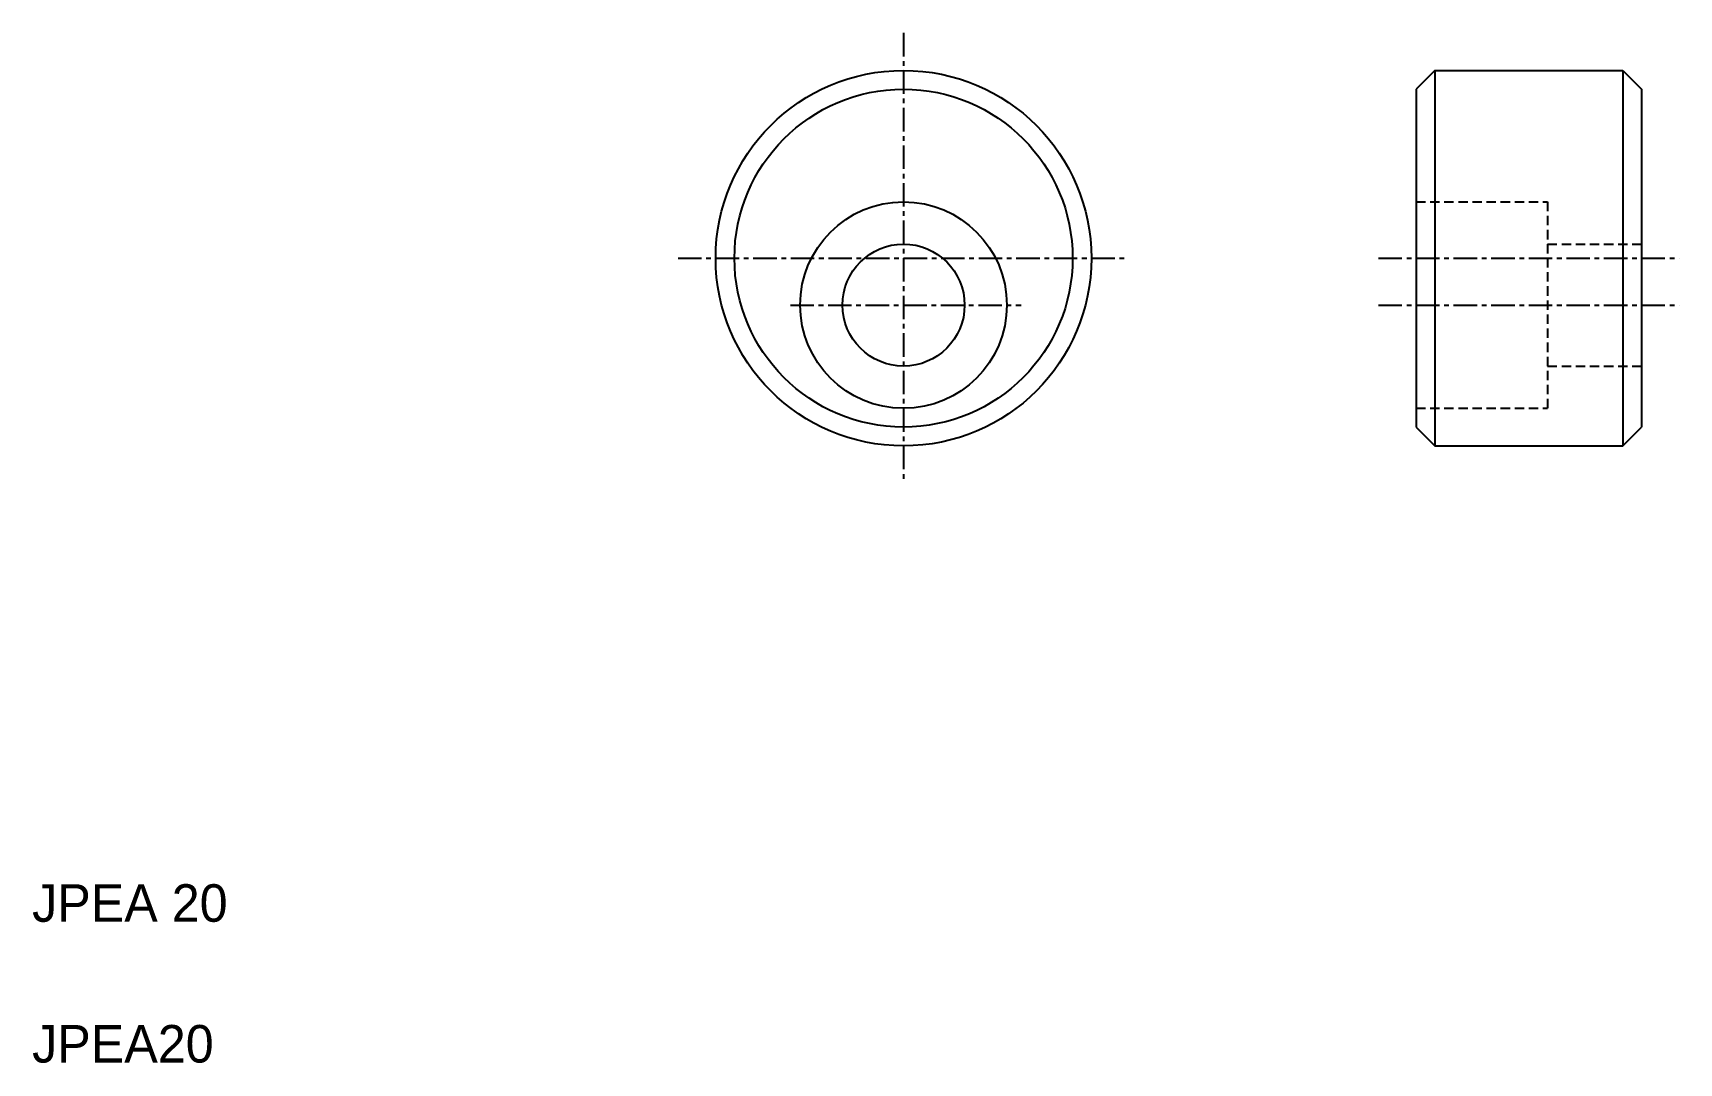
# Model space of a CAD drawing. Extents: x -48.6 to 39, y 299.2 to 354.1.
import ezdxf

# ---------------------------------------------------------------- set-up
doc = ezdxf.new("R2010")
doc.units = 0
doc.linetypes.add('CENTER', pattern=[2, 1.25, -0.25, 0.25, -0.25])
doc.linetypes.add('DASHED', pattern=[0.75, 0.5, -0.25])
doc.layers.get('0').update_dxf_attribs({"linetype": 'CONTINUOUS'})
doc.layers.add('CENTER', color=1, linetype='CENTER')

msp = doc.modelspace()

# ---------------------------------------------------------------- linework, layer by layer
at = {"color": 7, "linetype": 'CONTINUOUS'}
for p, q in [((26.026, 352.084), (25.026, 351.084)), ((26.026, 352.084), (26.026, 332.084)), ((26.026, 352.084), (36.026, 352.084)), ((36.026, 352.084), (36.026, 332.084)), ((36.026, 352.084), (37.026, 351.084)), ((25.026, 351.084), (25.026, 333.084)), ((37.026, 351.084), (37.026, 333.084)), ((25.026, 346.584), (25.026, 346.584)), ((25.026, 342.084), (25.026, 342.084)), ((25.026, 333.084), (26.026, 332.084)), ((36.026, 332.084), (37.026, 333.084)), ((26.026, 332.084), (36.026, 332.084))]:
    msp.add_line(p, q, dxfattribs=at)
at = {"color": 3, "linetype": 'DASHED'}
for p, q in [((25.026, 345.084), (32.026, 345.084)), ((32.026, 345.084), (32.026, 334.084)), ((32.026, 342.834), (37.026, 342.834)), ((32.026, 336.334), (37.026, 336.334)), ((25.026, 334.084), (32.026, 334.084))]:
    msp.add_line(p, q, dxfattribs=at)
at = {"color": 7, "linetype": 'CONTINUOUS'}
for centre, radius in [((-2.258, 342.084), 10), ((-2.258, 342.084), 9), ((-2.258, 339.584), 5.5), ((-2.258, 339.584), 3.25)]:
    msp.add_circle(centre, radius, dxfattribs=at)
at = {"layer": 'CENTER', "color": 1, "linetype": 'CENTER'}
for p, q in [((-2.258, 354.084), (-2.258, 330.084)), ((-14.258, 342.084), (9.742, 342.084)), ((23.026, 342.084), (39.026, 342.084)), ((-8.276, 339.584), (4.01, 339.584)), ((23.026, 339.584), (39.026, 339.584))]:
    msp.add_line(p, q, dxfattribs=at)

# ---------------------------------------------------------------- texts
at = {"color": 7, "linetype": 'CONTINUOUS'}
for s, p in [('JPEA 20', (-48.644, 306.731)), ('JPEA20', (-48.644, 299.231))]:
    msp.add_text(s, height=2, dxfattribs=at).set_placement(p)

doc.saveas('drawing.dxf')
